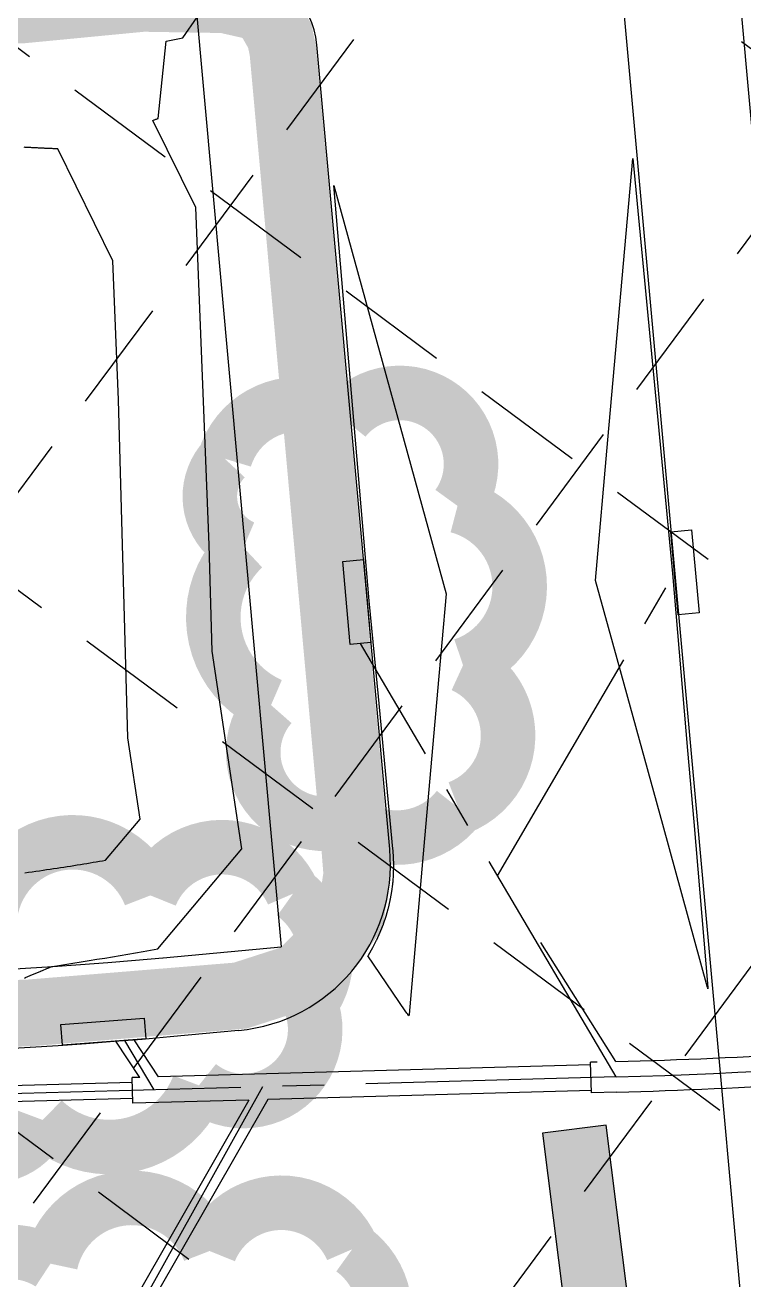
# Model space of a CAD drawing. Header units: feet. Extents: x 2260 to 6199, y 3666 to 7344.
# Drawn here: x 4600 to 4686.2, y 5733.3 to 5883.8 of the extents above; entities that cross this region are included whole.
import ezdxf

# ---------------------------------------------------------------- set-up
doc = ezdxf.new("R2010")
doc.units = ezdxf.units.FT
doc.header["$LTSCALE"] = 40
doc.header["$MEASUREMENT"] = 0
doc.linetypes.add('CENTER2', pattern=[1.125, 0.75, -0.125, 0.125, -0.125])
doc.linetypes.add('HIDDEN', pattern=[0.375, 0.25, -0.125])
doc.layers.get('0').update_dxf_attribs({"linetype": 'CONTINUOUS'})
for name, color, linetype in [('CL-STORM', 4, 'CENTER2'), ('CONTROL', 8, 'CONTINUOUS'), ('EOP-PROP', 4, 'CONTINUOUS'), ('EROSION BLANKETS', 84, 'CONTINUOUS'), ('GRID', 254, 'HIDDEN'), ('INLET', 3, 'CONTINUOUS'), ('INLET PROTECTION', 5, 'CONTINUOUS'), ('PC', 43, 'CONTINUOUS'), ('ST-ROW', 2, 'CONTINUOUS'), ('STORM', 3, 'CONTINUOUS')]:
    doc.layers.add(name, color=color, linetype=linetype)

# ---------------------------------------------------------------- blocks, each defined once
blk = doc.blocks.new('arrow')
blk.add_lwpolyline([(-67.01, -25.36), (-59.33, -25.42), (-59.57, -56.14), (-51.89, -56.2), (-51.65, -25.48), (-43.97, -25.54), (-55.3, -2.41), (-67.01, -25.36)], close=True)
at = {"color": 254}
for points in [[(-43.97, -25.54), (-67.01, -25.36), (-55.3, -2.41), (-67.01, -25.36)], [(-59.57, -56.14), (-51.89, -56.2), (-59.33, -25.42), (-51.65, -25.48)]]:
    blk.add_solid(points, dxfattribs=at)

msp = doc.modelspace()

# ---------------------------------------------------------------- linework, layer by layer
at = {"layer": 'CL-STORM', "color": 7}
for p, q in [((4656.66, 5781.78), (4677.89, 5818.06)), ((4670.88, 5757.65), (4640.25, 5809.63)), ((4615.5, 5756.1), (4611.99, 5762.02)), ((4670.88, 5757.65), (4581.5, 5755.15)), ((4628.48, 5756.47), (4614.36, 5731.11))]:
    msp.add_line(p, q, dxfattribs=at)
msp.add_arc((4649.88, 6507.36), 750, 271.60438, 275.17282, dxfattribs=at)
at = {"layer": 'EOP-PROP', "color": 7}
for p, q in [((4645.03, 6181.09), (4710.64, 5456.86)), ((4643.74, 5784.96), (4635, 5881.45)), ((4617.41, 5762.49), (4625.62, 5763.24))]:
    msp.add_line(p, q, dxfattribs=at)
for centre, radius, start, end in [((4625.04, 5880.55), 10, 5.1728, 86.6421), ((4564.71, 6344.61), 584.5, 233.37652, 275.17282), ((4623.82, 5783.15), 20, 275.1728, 5.1728)]:
    msp.add_arc(centre, radius, start, end, dxfattribs=at)
at = {"layer": 'EROSION BLANKETS', "const_width": 8}
msp.add_lwpolyline([(4538.35, 5764.57), (4545.47, 5764.11), (4559.81, 5764.3), (4600.4, 5765.32), (4625.82, 5767.4), (4632.82, 5769.66), (4636.12, 5772.96), (4639.07, 5776.95), (4639.8, 5781.95), (4639.39, 5787.15), (4630.92, 5880.77), (4630.54, 5882.54), (4629.23, 5884.83), (4627.99, 5885.94), (4623.97, 5886.85), (4614.13, 5887.01), (4599.77, 5885.63), (4581.55, 5884.86), (4568.67, 5884.46), (4552.52, 5884.97), (4544.46, 5884.74)], dxfattribs=at)
at = {"layer": 'GRID', "linetype": 'HIDDEN', "ltscale": 1.35}
for p, q in [((3270.61, 6930.98), (5873.05, 5001.81)), ((3239.5, 6889.01), (5841.93, 4959.83)), ((3208.38, 6847.03), (5810.82, 4917.86)), ((3177.27, 6805.06), (5779.7, 4875.88)), ((4904.7, 6239.96), (3815.52, 4770.66)), ((4946.68, 6208.84), (3857.49, 4739.54)), ((4988.65, 6177.73), (3899.47, 4708.43))]:
    msp.add_line(p, q, dxfattribs=at)
at = {"layer": 'INLET', "color": 7}
for points in [[(4680.83, 5813.3), (4678.34, 5813.08), (4677.44, 5823.04), (4679.93, 5823.26)], [(4680.83, 5813.3), (4678.34, 5813.08), (4677.44, 5823.04), (4679.93, 5823.26)], [(4641.49, 5809.74), (4639, 5809.52), (4638.1, 5819.48), (4640.59, 5819.7)], [(4641.49, 5809.74), (4639, 5809.52), (4638.1, 5819.48), (4640.59, 5819.7)], [(4614.29, 5764.71), (4614.48, 5762.21), (4604.51, 5761.45), (4604.32, 5763.94)], [(4614.29, 5764.71), (4614.48, 5762.21), (4604.51, 5761.45), (4604.32, 5763.94)], [(4614.29, 5764.71), (4614.48, 5762.21), (4604.51, 5761.45), (4604.32, 5763.94)]]:
    msp.add_lwpolyline(points, close=True, dxfattribs=at)
at = {"layer": 'INLET PROTECTION', "color": 170, "ltscale": 100, "const_width": 6.54}
for points in [[(4629.51, 5802.25, 0.520567), (4629.51, 5802.25, 0.765195), (4638.65, 5788.44, 0.417879), (4651.96, 5789.93, 0.6649), (4652.53, 5807.02, 0.744833), (4651.87, 5826.14, 0.975642), (4638.28, 5836.49, 0.520567), (4623.96, 5831.8, 0.520567), (4626.21, 5821.15, 0.540264), (4629.51, 5802.25)], [(4620.86, 5756.64, 0.520567), (4620.86, 5756.64, 0.765195), (4634.24, 5766.4, 0.417879), (4632.15, 5779.63, 0.6649), (4615.05, 5779.42, 0.744833), (4595.98, 5777.9, 0.975642), (4586.26, 5763.86, 0.520567), (4591.59, 5749.76, 0.520567), (4602.13, 5752.49, 0.540264), (4620.86, 5756.64)], [(4627.95, 5713.99, 0.520567), (4627.95, 5713.99, 0.765195), (4641.33, 5723.75, 0.417879), (4639.24, 5736.98, 0.6649), (4622.14, 5736.77, 0.744833), (4603.07, 5735.25, 0.975642), (4593.35, 5721.21, 0.520567), (4598.67, 5707.11, 0.520567), (4609.21, 5709.85, 0.540264), (4627.95, 5713.99)]]:
    msp.add_lwpolyline(points, format="xyb", close=True, dxfattribs=at)
at = {"layer": 'PC', "color": 43, "flags": 128}
for points, elevation in [([(4599.95, 5769.51), (4600.07, 5769.56), (4600.92, 5769.92), (4601.82, 5770.3), (4601.88, 5770.32), (4601.92, 5770.34), (4602.84, 5770.73), (4602.85, 5770.74), (4603.24, 5770.9), (4603.81, 5770.99), (4604.79, 5771.15), (4605.76, 5771.3), (4606.73, 5771.45), (4607.69, 5771.61), (4608.63, 5771.76), (4609.57, 5771.91), (4610.51, 5772.07), (4611.43, 5772.22), (4612.35, 5772.38), (4613.26, 5772.54), (4614.16, 5772.69), (4615.05, 5772.85), (4615.94, 5773.01), (4625.99, 5784.99), (4622.45, 5808.7), (4622.09, 5821.47), (4620.5, 5861.92), (4615.34, 5872.38), (4615.41, 5872.41), (4615.48, 5872.43), (4615.55, 5872.46), (4615.62, 5872.48), (4615.69, 5872.51), (4615.76, 5872.54), (4615.84, 5872.56), (4615.91, 5872.59), (4615.98, 5872.62), (4616.92, 5881.89), (4618.92, 5882.29), (4620.64, 5884.77)], 548), ([(4599.99, 5782.14), (4600.43, 5782.2), (4600.87, 5782.26), (4601.31, 5782.32), (4601.75, 5782.38), (4602.17, 5782.45), (4602.6, 5782.51), (4603.02, 5782.57), (4603.44, 5782.63), (4603.86, 5782.69), (4604.27, 5782.76), (4604.67, 5782.82), (4605.08, 5782.88), (4605.48, 5782.94), (4605.88, 5783.01), (4606.27, 5783.07), (4606.66, 5783.13), (4607.05, 5783.2), (4607.43, 5783.26), (4607.81, 5783.33), (4608.19, 5783.39), (4608.56, 5783.45), (4608.93, 5783.52), (4609.3, 5783.58), (4609.67, 5783.65), (4613.81, 5788.58), (4612.35, 5798.34), (4611.21, 5838.88), (4610.55, 5855.54), (4603.93, 5868.96), (4603.82, 5868.96), (4603.71, 5868.97), (4603.61, 5868.97), (4603.5, 5868.98), (4603.39, 5868.98), (4603.28, 5868.99), (4603.17, 5868.99), (4603.06, 5868.99), (4602.95, 5869), (4602.84, 5869), (4602.73, 5869.01), (4602.62, 5869.01), (4602.51, 5869.02), (4602.4, 5869.02), (4602.29, 5869.03), (4602.18, 5869.03), (4602.06, 5869.04), (4601.95, 5869.04), (4601.84, 5869.05), (4601.73, 5869.06), (4601.62, 5869.06), (4601.51, 5869.07), (4601.39, 5869.07), (4601.28, 5869.08), (4601.17, 5869.08), (4601.06, 5869.09), (4600.94, 5869.09), (4600.83, 5869.1), (4600.72, 5869.11), (4600.6, 5869.11), (4600.49, 5869.12), (4600.37, 5869.12), (4600.26, 5869.13), (4600.15, 5869.14), (4600.03, 5869.14), (4599.92, 5869.15)], 549), ([(4672.88, 5867.81), (4677.64, 5818.03), (4679.46, 5796.8), (4680.19, 5788.26), (4681.89, 5768.36), (4681.89, 5768.33), (4681.9, 5768.22), (4681.87, 5768.33), (4681.86, 5768.36), (4676.48, 5787.92), (4671.53, 5805.93), (4668.43, 5817.2), (4669.91, 5834.07), (4672.88, 5867.81)], 547), ([(4637.03, 5864.56), (4650.5, 5815.58), (4649.48, 5803.93), (4647.84, 5785.32), (4646.06, 5765.12), (4646.06, 5765.09), (4646.05, 5764.97), (4645.94, 5765.09), (4645.94, 5765.1), (4645.93, 5765.11), (4645.92, 5765.12), (4645.91, 5765.13), (4645.9, 5765.16), (4645.87, 5765.21), (4645.8, 5765.3), (4645.6, 5765.59), (4641.11, 5772.16), (4641.19, 5772.27), (4641.19, 5772.27), (4641.19, 5772.27), (4641.7, 5773.16), (4642.16, 5774.04), (4642.17, 5774.07), (4642.19, 5774.1), (4642.6, 5775), (4642.95, 5775.89), (4642.98, 5775.95), (4643, 5776.01), (4643.3, 5776.92), (4643.56, 5777.81), (4643.58, 5777.9), (4643.79, 5778.79), (4643.81, 5778.9), (4643.83, 5779.01), (4643.99, 5779.9), (4644.11, 5780.78), (4644.12, 5780.92), (4644.14, 5781.06), (4644.2, 5781.94), (4644.21, 5782.09), (4644.23, 5782.96), (4644.23, 5783.13), (4644.21, 5783.98), (4644.15, 5784.79), (4644.13, 5784.99), (4642.38, 5803.29), (4641.29, 5814.74), (4637.03, 5864.56)], 547)]:
    msp.add_lwpolyline(points, dxfattribs=dict(at, elevation=elevation))
at = {"layer": 'ST-ROW', "color": 7}
for p, q in [((4659.06, 6181.36), (4724.51, 5458.42)), ((4620.37, 5887.77), (4630.74, 5773.24)), ((4616.56, 5771.95), (4630.74, 5773.24))]:
    msp.add_line(p, q, dxfattribs=at)
msp.add_arc((4564.71, 6344.61), 575, 233.37652, 275.17282, dxfattribs=at)
at = {"layer": 'STORM', "color": 7}
for p, q in [((4670.86, 5759.49), (4661.86, 5773.78)), ((4613.77, 5757.6), (4610.89, 5761.94)), ((4616.03, 5757.66), (4613.08, 5762.11)), ((4667.83, 5759.11), (4616.03, 5757.66)), ((4668.63, 5759.42), (4667.83, 5759.4)), ((4667.93, 5755.74), (4667.83, 5759.4)), ((4612.87, 5756.99), (4581.47, 5756.11)), ((4613.77, 5757.6), (4612.86, 5757.57)), ((4612.94, 5754.49), (4612.86, 5757.57)), ((4667.92, 5756.03), (4629.11, 5754.94)), ((4670.93, 5755.83), (4667.93, 5755.74)), ((4612.93, 5755.07), (4581.52, 5754.19)), ((4626.86, 5754.88), (4612.94, 5754.49)), ((4626.86, 5754.88), (4613.21, 5731.02)), ((4629.11, 5754.94), (4615.52, 5731.2))]:
    msp.add_line(p, q, dxfattribs=at)
for radius, start in [(748.17, 271.60692), (751.83, 271.60438)]:
    msp.add_arc((4649.88, 6507.36), radius, start, 275.17282, dxfattribs=at)

# ---------------------------------------------------------------- block references
at = {"layer": 'CONTROL', "rotation": 187.6253087203477}
msp.add_blockref('arrow', (4618.1, 5688.33), dxfattribs=at)

doc.saveas('drawing.dxf')
